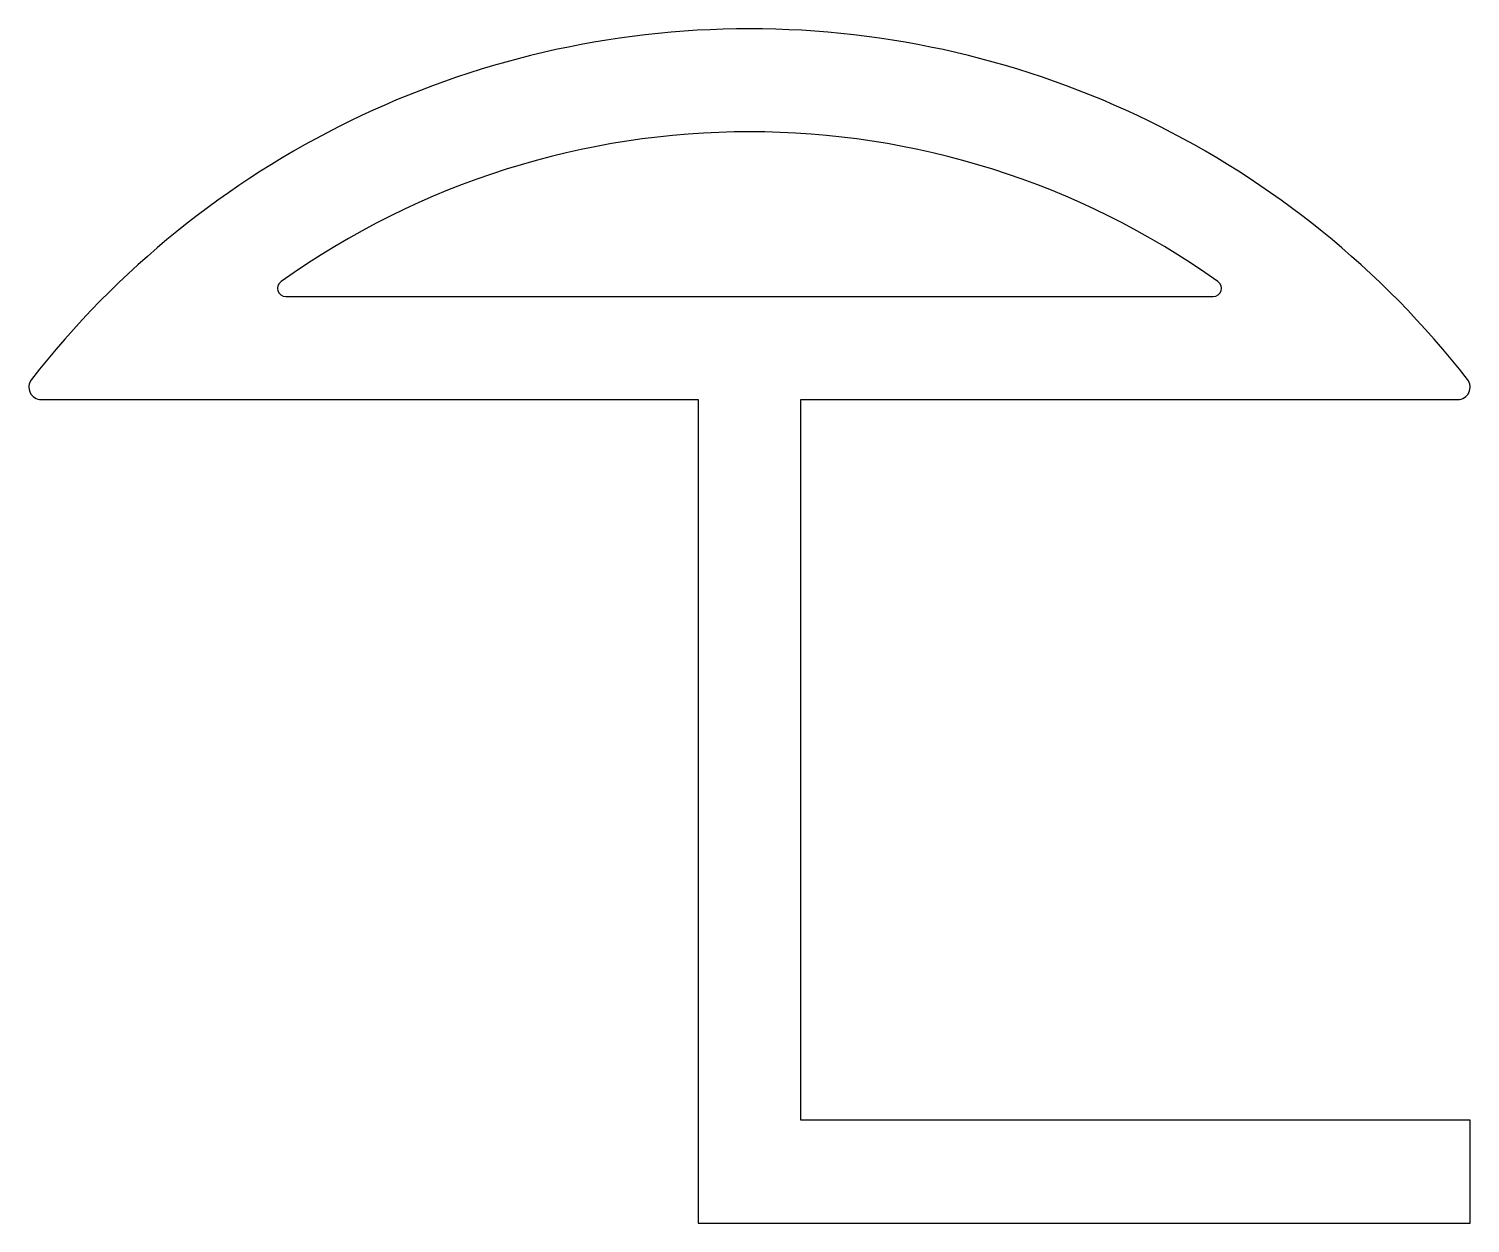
# Model space of a CAD drawing. Extents: x 159.3 to 194.3, y 206.4 to 235.4.
import ezdxf

# ---------------------------------------------------------------- set-up
doc = ezdxf.new("R2010")
doc.units = 0
doc.layers.get('0').update_dxf_attribs({"linetype": 'CONTINUOUS'})

msp = doc.modelspace()

# ---------------------------------------------------------------- linework, layer by layer
for points in [[(159.606, 226.363), (175.556, 226.363), (175.556, 206.363), (194.306, 206.363), (194.306, 208.863), (178.056, 208.863), (178.056, 226.363), (194.006, 226.363, 0.62451), (194.242, 226.848, 0.488372), (159.369, 226.848, 0.62451)], [(188.066, 228.863, 0.730151), (188.182, 229.226, 0.319715), (165.43, 229.226, 0.730151), (165.546, 228.863)]]:
    msp.add_lwpolyline(points, format="xyb", close=True)

doc.saveas('drawing.dxf')
